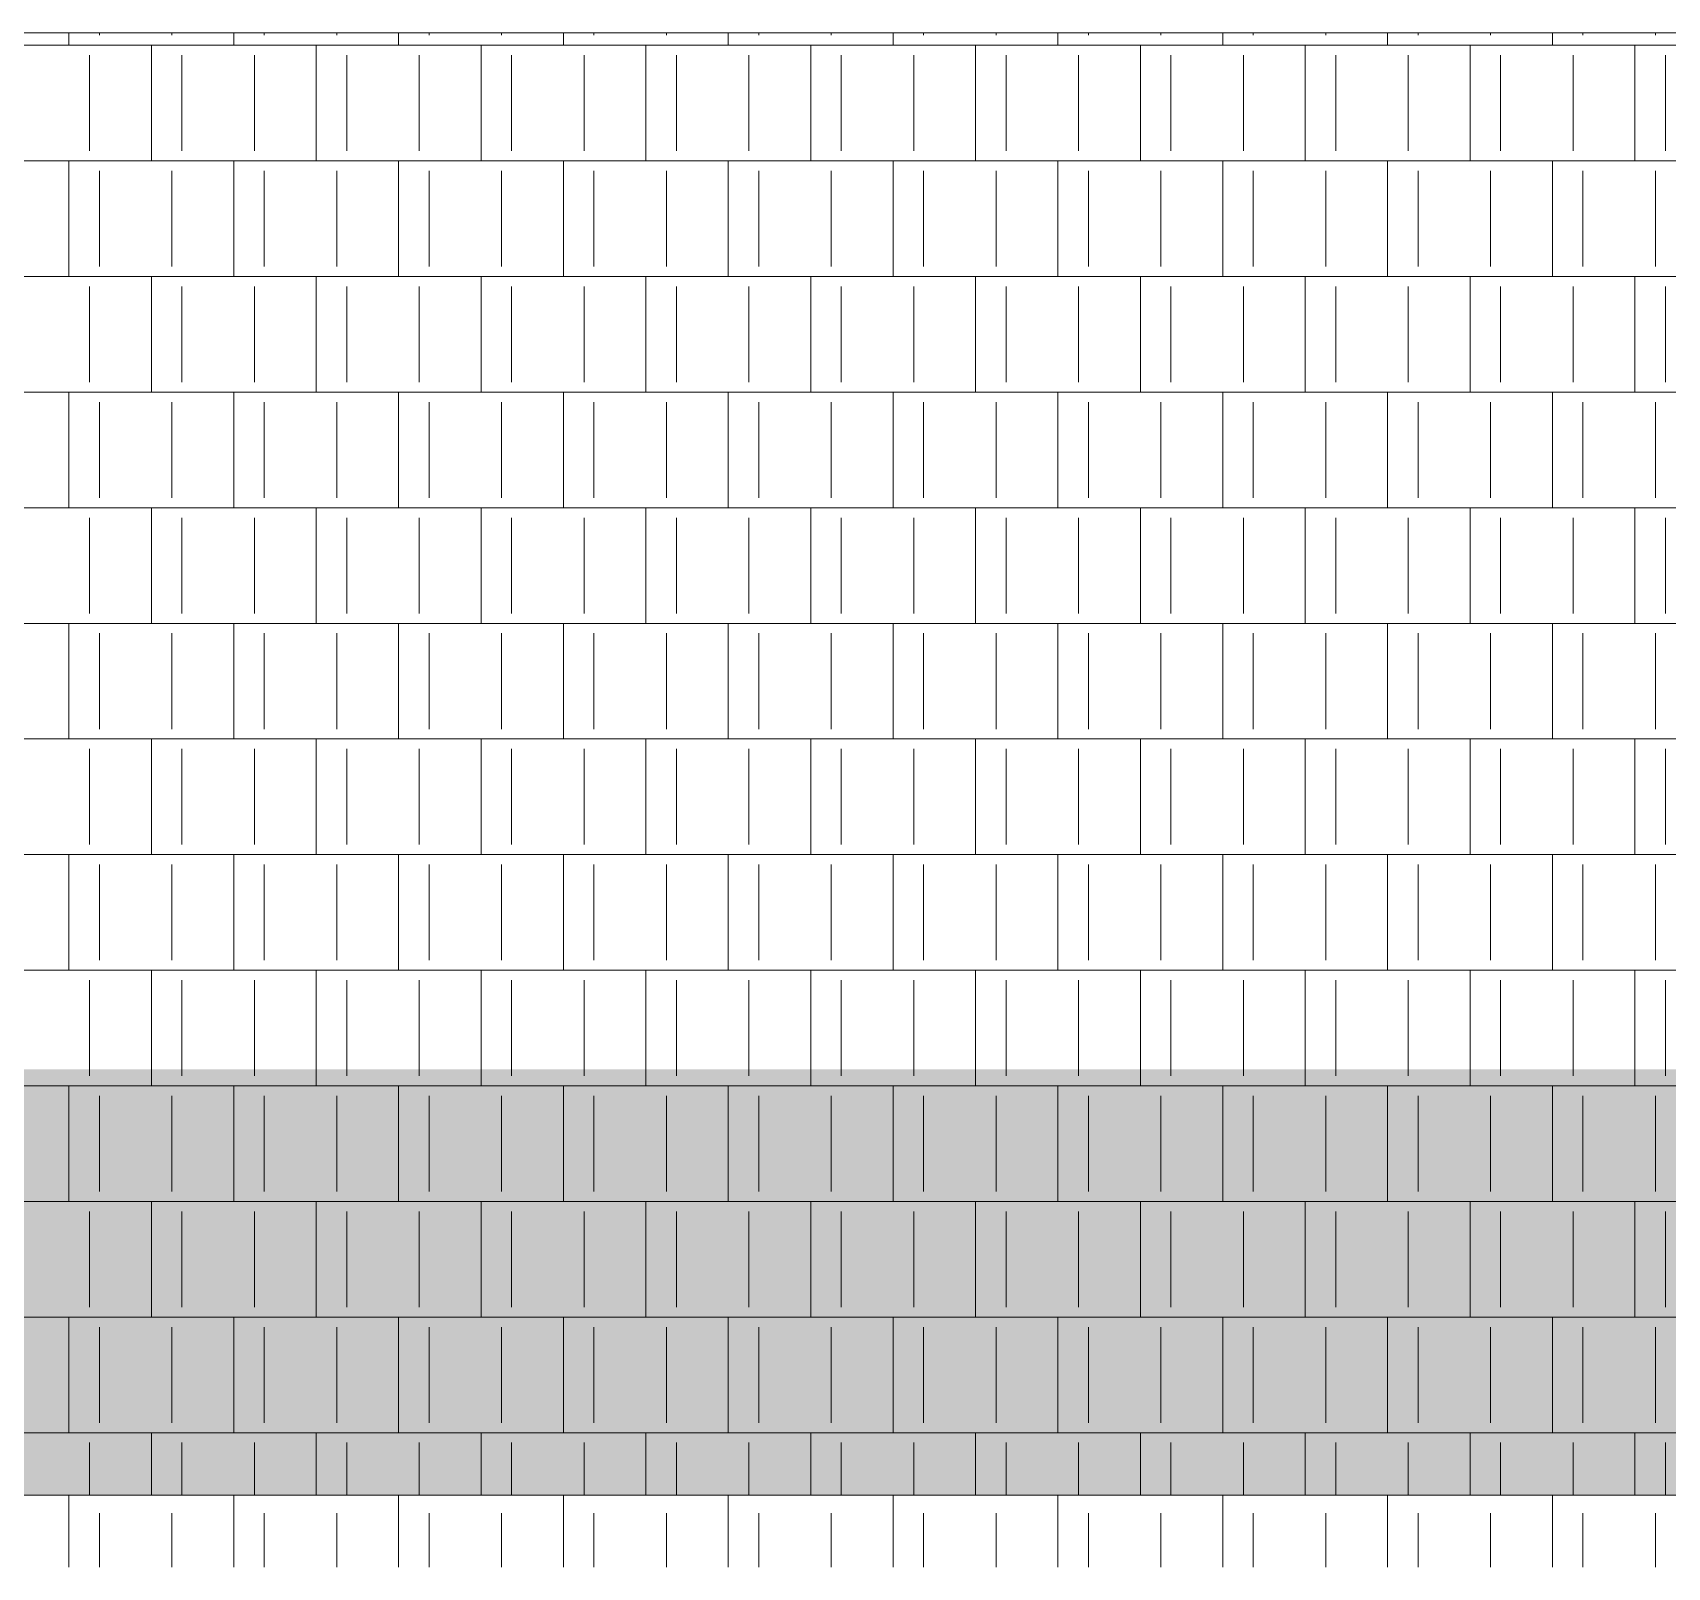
# Model space of a CAD drawing. Header units: metres. Extents: x -111189 to -108577, y -72951 to -72647.
# Drawn here: x -108753.093 to -108751.11, y -72936.072 to -72934.21 of the extents above; entities that cross this region are included whole.
import ezdxf

# ---------------------------------------------------------------- set-up
doc = ezdxf.new("R2010")
doc.units = ezdxf.units.M
doc.header["$MEASUREMENT"] = 0
doc.layers.add('03 - COBERTURA', color=7, linetype='Continuous')
doc.layers.add('05 - PAREDES..35', color=7, linetype='Continuous')

# ---------------------------------------------------------------- blocks, each defined once
blk = doc.blocks.new('*X2869', base_point=(-108919.2794, -72941.9624))
at = {"layer": '05 - PAREDES..35', "color": 7, "linetype": 'Continuous', "lineweight": 13}
for p, q in [((-108753.2494, -72934.2256), (-108752.8494, -72934.2256)), ((-108753.0494, -72934.2256), (-108753.0494, -72934.2103)), ((-108753.0124, -72934.2135), (-108753.0124, -72934.2103)), ((-108752.9494, -72934.3658), (-108752.9494, -72934.2256)), ((-108752.9244, -72934.2135), (-108752.9244, -72934.2103)), ((-108752.8494, -72934.2103), (-108752.8494, -72934.2256)), ((-108752.8494, -72934.2256), (-108752.4494, -72934.2256)), ((-108752.8124, -72934.2135), (-108752.8124, -72934.2103)), ((-108752.7494, -72934.3658), (-108752.7494, -72934.2256)), ((-108752.7244, -72934.2135), (-108752.7244, -72934.2103)), ((-108752.6494, -72934.2256), (-108752.6494, -72934.2103)), ((-108752.6124, -72934.2135), (-108752.6124, -72934.2103)), ((-108752.5494, -72934.3658), (-108752.5494, -72934.2256)), ((-108752.5244, -72934.2135), (-108752.5244, -72934.2103)), ((-108752.4494, -72934.2103), (-108752.4494, -72934.2256)), ((-108752.4494, -72934.2256), (-108752.0494, -72934.2256)), ((-108752.4124, -72934.2135), (-108752.4124, -72934.2103)), ((-108752.3494, -72934.3658), (-108752.3494, -72934.2256)), ((-108752.3244, -72934.2135), (-108752.3244, -72934.2103)), ((-108752.2494, -72934.2256), (-108752.2494, -72934.2103)), ((-108752.2124, -72934.2135), (-108752.2124, -72934.2103)), ((-108752.1494, -72934.3658), (-108752.1494, -72934.2256)), ((-108752.1244, -72934.2135), (-108752.1244, -72934.2103)), ((-108752.0494, -72934.2103), (-108752.0494, -72934.2256)), ((-108752.0494, -72934.2256), (-108751.6494, -72934.2256)), ((-108752.0124, -72934.2135), (-108752.0124, -72934.2103)), ((-108751.9494, -72934.3658), (-108751.9494, -72934.2256)), ((-108751.9244, -72934.2135), (-108751.9244, -72934.2103)), ((-108751.8494, -72934.2256), (-108751.8494, -72934.2103)), ((-108751.8124, -72934.2135), (-108751.8124, -72934.2103)), ((-108751.7494, -72934.3658), (-108751.7494, -72934.2256)), ((-108751.7244, -72934.2135), (-108751.7244, -72934.2103)), ((-108751.6494, -72934.2103), (-108751.6494, -72934.2256)), ((-108751.6494, -72934.2256), (-108751.2494, -72934.2256)), ((-108751.6124, -72934.2135), (-108751.6124, -72934.2103)), ((-108751.5494, -72934.3658), (-108751.5494, -72934.2256)), ((-108751.5244, -72934.2135), (-108751.5244, -72934.2103)), ((-108751.4494, -72934.2256), (-108751.4494, -72934.2103)), ((-108751.4124, -72934.2135), (-108751.4124, -72934.2103)), ((-108751.3494, -72934.3658), (-108751.3494, -72934.2256)), ((-108751.3244, -72934.2135), (-108751.3244, -72934.2103)), ((-108751.2494, -72934.2103), (-108751.2494, -72934.2256)), ((-108751.2494, -72934.2256), (-108750.8494, -72934.2256)), ((-108751.2124, -72934.2135), (-108751.2124, -72934.2103)), ((-108751.1494, -72934.3658), (-108751.1494, -72934.2256)), ((-108751.1244, -72934.2135), (-108751.1244, -72934.2103)), ((-108753.0244, -72934.3538), (-108753.0244, -72934.2376)), ((-108752.9124, -72934.3538), (-108752.9124, -72934.2376)), ((-108752.8244, -72934.3538), (-108752.8244, -72934.2376)), ((-108752.7124, -72934.3538), (-108752.7124, -72934.2376)), ((-108752.6244, -72934.3538), (-108752.6244, -72934.2376)), ((-108752.5124, -72934.3538), (-108752.5124, -72934.2376)), ((-108752.4244, -72934.3538), (-108752.4244, -72934.2376)), ((-108752.3124, -72934.3538), (-108752.3124, -72934.2376)), ((-108752.2244, -72934.3538), (-108752.2244, -72934.2376)), ((-108752.1124, -72934.3538), (-108752.1124, -72934.2376)), ((-108752.0244, -72934.3538), (-108752.0244, -72934.2376)), ((-108751.9124, -72934.3538), (-108751.9124, -72934.2376)), ((-108751.8244, -72934.3538), (-108751.8244, -72934.2376)), ((-108751.7124, -72934.3538), (-108751.7124, -72934.2376)), ((-108751.6244, -72934.3538), (-108751.6244, -72934.2376)), ((-108751.5124, -72934.3538), (-108751.5124, -72934.2376)), ((-108751.4244, -72934.3538), (-108751.4244, -72934.2376)), ((-108751.3124, -72934.3538), (-108751.3124, -72934.2376)), ((-108751.2244, -72934.3538), (-108751.2244, -72934.2376)), ((-108751.1124, -72934.3538), (-108751.1124, -72934.2376)), ((-108752.8494, -72934.3658), (-108753.2494, -72934.3658)), ((-108753.0494, -72934.5061), (-108753.0494, -72934.3658)), ((-108752.4494, -72934.3658), (-108752.8494, -72934.3658)), ((-108752.8494, -72934.3658), (-108752.8494, -72934.5061)), ((-108752.6494, -72934.5061), (-108752.6494, -72934.3658)), ((-108752.0494, -72934.3658), (-108752.4494, -72934.3658)), ((-108752.4494, -72934.3658), (-108752.4494, -72934.5061)), ((-108752.2494, -72934.5061), (-108752.2494, -72934.3658)), ((-108751.6494, -72934.3658), (-108752.0494, -72934.3658)), ((-108752.0494, -72934.3658), (-108752.0494, -72934.5061)), ((-108751.8494, -72934.5061), (-108751.8494, -72934.3658)), ((-108751.2494, -72934.3658), (-108751.6494, -72934.3658)), ((-108751.6494, -72934.3658), (-108751.6494, -72934.5061)), ((-108751.4494, -72934.5061), (-108751.4494, -72934.3658)), ((-108750.8494, -72934.3658), (-108751.2494, -72934.3658)), ((-108751.2494, -72934.3658), (-108751.2494, -72934.5061)), ((-108753.0124, -72934.494), (-108753.0124, -72934.3779)), ((-108752.9244, -72934.494), (-108752.9244, -72934.3779)), ((-108752.8124, -72934.494), (-108752.8124, -72934.3779)), ((-108752.7244, -72934.494), (-108752.7244, -72934.3779)), ((-108752.6124, -72934.494), (-108752.6124, -72934.3779)), ((-108752.5244, -72934.494), (-108752.5244, -72934.3779)), ((-108752.4124, -72934.494), (-108752.4124, -72934.3779)), ((-108752.3244, -72934.494), (-108752.3244, -72934.3779)), ((-108752.2124, -72934.494), (-108752.2124, -72934.3779)), ((-108752.1244, -72934.494), (-108752.1244, -72934.3779)), ((-108752.0124, -72934.494), (-108752.0124, -72934.3779)), ((-108751.9244, -72934.494), (-108751.9244, -72934.3779)), ((-108751.8124, -72934.494), (-108751.8124, -72934.3779)), ((-108751.7244, -72934.494), (-108751.7244, -72934.3779)), ((-108751.6124, -72934.494), (-108751.6124, -72934.3779)), ((-108751.5244, -72934.494), (-108751.5244, -72934.3779)), ((-108751.4124, -72934.494), (-108751.4124, -72934.3779)), ((-108751.3244, -72934.494), (-108751.3244, -72934.3779)), ((-108751.2124, -72934.494), (-108751.2124, -72934.3779)), ((-108751.1244, -72934.494), (-108751.1244, -72934.3779)), ((-108753.2494, -72934.5061), (-108752.8494, -72934.5061)), ((-108752.9494, -72934.6463), (-108752.9494, -72934.5061)), ((-108752.8494, -72934.5061), (-108752.4494, -72934.5061)), ((-108752.7494, -72934.6463), (-108752.7494, -72934.5061)), ((-108752.5494, -72934.6463), (-108752.5494, -72934.5061)), ((-108752.4494, -72934.5061), (-108752.0494, -72934.5061)), ((-108752.3494, -72934.6463), (-108752.3494, -72934.5061)), ((-108752.1494, -72934.6463), (-108752.1494, -72934.5061)), ((-108752.0494, -72934.5061), (-108751.6494, -72934.5061)), ((-108751.9494, -72934.6463), (-108751.9494, -72934.5061)), ((-108751.7494, -72934.6463), (-108751.7494, -72934.5061)), ((-108751.6494, -72934.5061), (-108751.2494, -72934.5061)), ((-108751.5494, -72934.6463), (-108751.5494, -72934.5061)), ((-108751.3494, -72934.6463), (-108751.3494, -72934.5061)), ((-108751.2494, -72934.5061), (-108750.8494, -72934.5061)), ((-108751.1494, -72934.6463), (-108751.1494, -72934.5061)), ((-108753.0244, -72934.6343), (-108753.0244, -72934.5181)), ((-108752.9124, -72934.6343), (-108752.9124, -72934.5181)), ((-108752.8244, -72934.6343), (-108752.8244, -72934.5181)), ((-108752.7124, -72934.6343), (-108752.7124, -72934.5181)), ((-108752.6244, -72934.6343), (-108752.6244, -72934.5181)), ((-108752.5124, -72934.6343), (-108752.5124, -72934.5181)), ((-108752.4244, -72934.6343), (-108752.4244, -72934.5181)), ((-108752.3124, -72934.6343), (-108752.3124, -72934.5181)), ((-108752.2244, -72934.6343), (-108752.2244, -72934.5181)), ((-108752.1124, -72934.6343), (-108752.1124, -72934.5181)), ((-108752.0244, -72934.6343), (-108752.0244, -72934.5181)), ((-108751.9124, -72934.6343), (-108751.9124, -72934.5181)), ((-108751.8244, -72934.6343), (-108751.8244, -72934.5181)), ((-108751.7124, -72934.6343), (-108751.7124, -72934.5181)), ((-108751.6244, -72934.6343), (-108751.6244, -72934.5181)), ((-108751.5124, -72934.6343), (-108751.5124, -72934.5181)), ((-108751.4244, -72934.6343), (-108751.4244, -72934.5181)), ((-108751.3124, -72934.6343), (-108751.3124, -72934.5181)), ((-108751.2244, -72934.6343), (-108751.2244, -72934.5181)), ((-108751.1124, -72934.6343), (-108751.1124, -72934.5181)), ((-108752.8494, -72934.6463), (-108753.2494, -72934.6463)), ((-108753.0494, -72934.7865), (-108753.0494, -72934.6463)), ((-108753.0124, -72934.7745), (-108753.0124, -72934.6584)), ((-108752.9244, -72934.7745), (-108752.9244, -72934.6584)), ((-108752.4494, -72934.6463), (-108752.8494, -72934.6463)), ((-108752.8494, -72934.6463), (-108752.8494, -72934.7865)), ((-108752.8124, -72934.7745), (-108752.8124, -72934.6584)), ((-108752.7244, -72934.7745), (-108752.7244, -72934.6584)), ((-108752.6494, -72934.7865), (-108752.6494, -72934.6463)), ((-108752.6124, -72934.7745), (-108752.6124, -72934.6584)), ((-108752.5244, -72934.7745), (-108752.5244, -72934.6584)), ((-108752.0494, -72934.6463), (-108752.4494, -72934.6463)), ((-108752.4494, -72934.6463), (-108752.4494, -72934.7865)), ((-108752.4124, -72934.7745), (-108752.4124, -72934.6584)), ((-108752.3244, -72934.7745), (-108752.3244, -72934.6584)), ((-108752.2494, -72934.7865), (-108752.2494, -72934.6463)), ((-108752.2124, -72934.7745), (-108752.2124, -72934.6584)), ((-108752.1244, -72934.7745), (-108752.1244, -72934.6584)), ((-108751.6494, -72934.6463), (-108752.0494, -72934.6463)), ((-108752.0494, -72934.6463), (-108752.0494, -72934.7865)), ((-108752.0124, -72934.7745), (-108752.0124, -72934.6584)), ((-108751.9244, -72934.7745), (-108751.9244, -72934.6584)), ((-108751.8494, -72934.7865), (-108751.8494, -72934.6463)), ((-108751.8124, -72934.7745), (-108751.8124, -72934.6584)), ((-108751.7244, -72934.7745), (-108751.7244, -72934.6584)), ((-108751.2494, -72934.6463), (-108751.6494, -72934.6463)), ((-108751.6494, -72934.6463), (-108751.6494, -72934.7865)), ((-108751.6124, -72934.7745), (-108751.6124, -72934.6584)), ((-108751.5244, -72934.7745), (-108751.5244, -72934.6584)), ((-108751.4494, -72934.7865), (-108751.4494, -72934.6463)), ((-108751.4124, -72934.7745), (-108751.4124, -72934.6584)), ((-108751.3244, -72934.7745), (-108751.3244, -72934.6584)), ((-108750.8494, -72934.6463), (-108751.2494, -72934.6463)), ((-108751.2494, -72934.6463), (-108751.2494, -72934.7865)), ((-108751.2124, -72934.7745), (-108751.2124, -72934.6584)), ((-108751.1244, -72934.7745), (-108751.1244, -72934.6584)), ((-108753.2494, -72934.7865), (-108752.8494, -72934.7865)), ((-108753.0244, -72934.9147), (-108753.0244, -72934.7986)), ((-108752.9494, -72934.9268), (-108752.9494, -72934.7865)), ((-108752.9124, -72934.9147), (-108752.9124, -72934.7986)), ((-108752.8494, -72934.7865), (-108752.4494, -72934.7865)), ((-108752.8244, -72934.9147), (-108752.8244, -72934.7986)), ((-108752.7494, -72934.9268), (-108752.7494, -72934.7865)), ((-108752.7124, -72934.9147), (-108752.7124, -72934.7986)), ((-108752.6244, -72934.9147), (-108752.6244, -72934.7986)), ((-108752.5494, -72934.9268), (-108752.5494, -72934.7865)), ((-108752.5124, -72934.9147), (-108752.5124, -72934.7986)), ((-108752.4494, -72934.7865), (-108752.0494, -72934.7865)), ((-108752.4244, -72934.9147), (-108752.4244, -72934.7986)), ((-108752.3494, -72934.9268), (-108752.3494, -72934.7865)), ((-108752.3124, -72934.9147), (-108752.3124, -72934.7986)), ((-108752.2244, -72934.9147), (-108752.2244, -72934.7986)), ((-108752.1494, -72934.9268), (-108752.1494, -72934.7865)), ((-108752.1124, -72934.9147), (-108752.1124, -72934.7986)), ((-108752.0494, -72934.7865), (-108751.6494, -72934.7865)), ((-108752.0244, -72934.9147), (-108752.0244, -72934.7986)), ((-108751.9494, -72934.9268), (-108751.9494, -72934.7865)), ((-108751.9124, -72934.9147), (-108751.9124, -72934.7986)), ((-108751.8244, -72934.9147), (-108751.8244, -72934.7986)), ((-108751.7494, -72934.9268), (-108751.7494, -72934.7865)), ((-108751.7124, -72934.9147), (-108751.7124, -72934.7986)), ((-108751.6494, -72934.7865), (-108751.2494, -72934.7865)), ((-108751.6244, -72934.9147), (-108751.6244, -72934.7986)), ((-108751.5494, -72934.9268), (-108751.5494, -72934.7865)), ((-108751.5124, -72934.9147), (-108751.5124, -72934.7986)), ((-108751.4244, -72934.9147), (-108751.4244, -72934.7986)), ((-108751.3494, -72934.9268), (-108751.3494, -72934.7865)), ((-108751.3124, -72934.9147), (-108751.3124, -72934.7986)), ((-108751.2494, -72934.7865), (-108750.8494, -72934.7865)), ((-108751.2244, -72934.9147), (-108751.2244, -72934.7986)), ((-108751.1494, -72934.9268), (-108751.1494, -72934.7865)), ((-108751.1124, -72934.9147), (-108751.1124, -72934.7986)), ((-108752.8494, -72934.9268), (-108753.2494, -72934.9268)), ((-108753.0494, -72935.067), (-108753.0494, -72934.9268)), ((-108753.0124, -72935.055), (-108753.0124, -72934.9388)), ((-108752.9244, -72935.055), (-108752.9244, -72934.9388)), ((-108752.4494, -72934.9268), (-108752.8494, -72934.9268)), ((-108752.8494, -72934.9268), (-108752.8494, -72935.067)), ((-108752.8124, -72935.055), (-108752.8124, -72934.9388)), ((-108752.7244, -72935.055), (-108752.7244, -72934.9388)), ((-108752.6494, -72935.067), (-108752.6494, -72934.9268)), ((-108752.6124, -72935.055), (-108752.6124, -72934.9388)), ((-108752.5244, -72935.055), (-108752.5244, -72934.9388)), ((-108752.0494, -72934.9268), (-108752.4494, -72934.9268)), ((-108752.4494, -72934.9268), (-108752.4494, -72935.067)), ((-108752.4124, -72935.055), (-108752.4124, -72934.9388)), ((-108752.3244, -72935.055), (-108752.3244, -72934.9388)), ((-108752.2494, -72935.067), (-108752.2494, -72934.9268)), ((-108752.2124, -72935.055), (-108752.2124, -72934.9388)), ((-108752.1244, -72935.055), (-108752.1244, -72934.9388)), ((-108751.6494, -72934.9268), (-108752.0494, -72934.9268)), ((-108752.0494, -72934.9268), (-108752.0494, -72935.067)), ((-108752.0124, -72935.055), (-108752.0124, -72934.9388)), ((-108751.9244, -72935.055), (-108751.9244, -72934.9388)), ((-108751.8494, -72935.067), (-108751.8494, -72934.9268)), ((-108751.8124, -72935.055), (-108751.8124, -72934.9388)), ((-108751.7244, -72935.055), (-108751.7244, -72934.9388)), ((-108751.2494, -72934.9268), (-108751.6494, -72934.9268)), ((-108751.6494, -72934.9268), (-108751.6494, -72935.067)), ((-108751.6124, -72935.055), (-108751.6124, -72934.9388)), ((-108751.5244, -72935.055), (-108751.5244, -72934.9388)), ((-108751.4494, -72935.067), (-108751.4494, -72934.9268)), ((-108751.4124, -72935.055), (-108751.4124, -72934.9388)), ((-108751.3244, -72935.055), (-108751.3244, -72934.9388)), ((-108750.8494, -72934.9268), (-108751.2494, -72934.9268)), ((-108751.2494, -72934.9268), (-108751.2494, -72935.067)), ((-108751.2124, -72935.055), (-108751.2124, -72934.9388)), ((-108751.1244, -72935.055), (-108751.1244, -72934.9388)), ((-108753.2494, -72935.067), (-108752.8494, -72935.067)), ((-108753.0244, -72935.1952), (-108753.0244, -72935.0791)), ((-108752.9494, -72935.2073), (-108752.9494, -72935.067)), ((-108752.9124, -72935.1952), (-108752.9124, -72935.0791)), ((-108752.8494, -72935.067), (-108752.4494, -72935.067)), ((-108752.8244, -72935.1952), (-108752.8244, -72935.0791)), ((-108752.7494, -72935.2073), (-108752.7494, -72935.067)), ((-108752.7124, -72935.1952), (-108752.7124, -72935.0791)), ((-108752.6244, -72935.1952), (-108752.6244, -72935.0791)), ((-108752.5494, -72935.2073), (-108752.5494, -72935.067)), ((-108752.5124, -72935.1952), (-108752.5124, -72935.0791)), ((-108752.4494, -72935.067), (-108752.0494, -72935.067)), ((-108752.4244, -72935.1952), (-108752.4244, -72935.0791)), ((-108752.3494, -72935.2073), (-108752.3494, -72935.067)), ((-108752.3124, -72935.1952), (-108752.3124, -72935.0791)), ((-108752.2244, -72935.1952), (-108752.2244, -72935.0791)), ((-108752.1494, -72935.2073), (-108752.1494, -72935.067)), ((-108752.1124, -72935.1952), (-108752.1124, -72935.0791)), ((-108752.0494, -72935.067), (-108751.6494, -72935.067)), ((-108752.0244, -72935.1952), (-108752.0244, -72935.0791)), ((-108751.9494, -72935.2073), (-108751.9494, -72935.067)), ((-108751.9124, -72935.1952), (-108751.9124, -72935.0791)), ((-108751.8244, -72935.1952), (-108751.8244, -72935.0791)), ((-108751.7494, -72935.2073), (-108751.7494, -72935.067)), ((-108751.7124, -72935.1952), (-108751.7124, -72935.0791)), ((-108751.6494, -72935.067), (-108751.2494, -72935.067)), ((-108751.6244, -72935.1952), (-108751.6244, -72935.0791)), ((-108751.5494, -72935.2073), (-108751.5494, -72935.067)), ((-108751.5124, -72935.1952), (-108751.5124, -72935.0791)), ((-108751.4244, -72935.1952), (-108751.4244, -72935.0791)), ((-108751.3494, -72935.2073), (-108751.3494, -72935.067)), ((-108751.3124, -72935.1952), (-108751.3124, -72935.0791)), ((-108751.2494, -72935.067), (-108750.8494, -72935.067)), ((-108751.2244, -72935.1952), (-108751.2244, -72935.0791)), ((-108751.1494, -72935.2073), (-108751.1494, -72935.067)), ((-108751.1124, -72935.1952), (-108751.1124, -72935.0791)), ((-108752.8494, -72935.2073), (-108753.2494, -72935.2073)), ((-108753.0494, -72935.3475), (-108753.0494, -72935.2073)), ((-108753.0124, -72935.3355), (-108753.0124, -72935.2193)), ((-108752.9244, -72935.3355), (-108752.9244, -72935.2193)), ((-108752.4494, -72935.2073), (-108752.8494, -72935.2073)), ((-108752.8494, -72935.2073), (-108752.8494, -72935.3475)), ((-108752.8124, -72935.3355), (-108752.8124, -72935.2193)), ((-108752.7244, -72935.3355), (-108752.7244, -72935.2193)), ((-108752.6494, -72935.3475), (-108752.6494, -72935.2073)), ((-108752.6124, -72935.3355), (-108752.6124, -72935.2193)), ((-108752.5244, -72935.3355), (-108752.5244, -72935.2193)), ((-108752.0494, -72935.2073), (-108752.4494, -72935.2073)), ((-108752.4494, -72935.2073), (-108752.4494, -72935.3475)), ((-108752.4124, -72935.3355), (-108752.4124, -72935.2193)), ((-108752.3244, -72935.3355), (-108752.3244, -72935.2193)), ((-108752.2494, -72935.3475), (-108752.2494, -72935.2073)), ((-108752.2124, -72935.3355), (-108752.2124, -72935.2193)), ((-108752.1244, -72935.3355), (-108752.1244, -72935.2193)), ((-108751.6494, -72935.2073), (-108752.0494, -72935.2073)), ((-108752.0494, -72935.2073), (-108752.0494, -72935.3475)), ((-108752.0124, -72935.3355), (-108752.0124, -72935.2193)), ((-108751.9244, -72935.3355), (-108751.9244, -72935.2193)), ((-108751.8494, -72935.3475), (-108751.8494, -72935.2073)), ((-108751.8124, -72935.3355), (-108751.8124, -72935.2193)), ((-108751.7244, -72935.3355), (-108751.7244, -72935.2193)), ((-108751.2494, -72935.2073), (-108751.6494, -72935.2073)), ((-108751.6494, -72935.2073), (-108751.6494, -72935.3475)), ((-108751.6124, -72935.3355), (-108751.6124, -72935.2193)), ((-108751.5244, -72935.3355), (-108751.5244, -72935.2193)), ((-108751.4494, -72935.3475), (-108751.4494, -72935.2073)), ((-108751.4124, -72935.3355), (-108751.4124, -72935.2193)), ((-108751.3244, -72935.3355), (-108751.3244, -72935.2193)), ((-108750.8494, -72935.2073), (-108751.2494, -72935.2073)), ((-108751.2494, -72935.2073), (-108751.2494, -72935.3475)), ((-108751.2124, -72935.3355), (-108751.2124, -72935.2193)), ((-108751.1244, -72935.3355), (-108751.1244, -72935.2193)), ((-108753.2494, -72935.3475), (-108752.8494, -72935.3475)), ((-108752.9494, -72935.4679), (-108752.9494, -72935.3475)), ((-108752.8494, -72935.3475), (-108752.4494, -72935.3475)), ((-108752.7494, -72935.4679), (-108752.7494, -72935.3475)), ((-108752.5494, -72935.4679), (-108752.5494, -72935.3475)), ((-108752.4494, -72935.3475), (-108752.0494, -72935.3475)), ((-108752.3494, -72935.4679), (-108752.3494, -72935.3475)), ((-108752.1494, -72935.4679), (-108752.1494, -72935.3475)), ((-108752.0494, -72935.3475), (-108751.6494, -72935.3475)), ((-108751.9494, -72935.4679), (-108751.9494, -72935.3475)), ((-108751.7494, -72935.4679), (-108751.7494, -72935.3475)), ((-108751.6494, -72935.3475), (-108751.2494, -72935.3475)), ((-108751.5494, -72935.4679), (-108751.5494, -72935.3475)), ((-108751.3494, -72935.4679), (-108751.3494, -72935.3475)), ((-108751.2494, -72935.3475), (-108750.8494, -72935.3475)), ((-108751.1494, -72935.4679), (-108751.1494, -72935.3475)), ((-108753.0244, -72935.4679), (-108753.0244, -72935.3596)), ((-108752.9124, -72935.4679), (-108752.9124, -72935.3596)), ((-108752.8244, -72935.4679), (-108752.8244, -72935.3596)), ((-108752.7124, -72935.4679), (-108752.7124, -72935.3596)), ((-108752.6244, -72935.4679), (-108752.6244, -72935.3596)), ((-108752.5124, -72935.4679), (-108752.5124, -72935.3596)), ((-108752.4244, -72935.4679), (-108752.4244, -72935.3596)), ((-108752.3124, -72935.4679), (-108752.3124, -72935.3596)), ((-108752.2244, -72935.4679), (-108752.2244, -72935.3596)), ((-108752.1124, -72935.4679), (-108752.1124, -72935.3596)), ((-108752.0244, -72935.4679), (-108752.0244, -72935.3596)), ((-108751.9124, -72935.4679), (-108751.9124, -72935.3596)), ((-108751.8244, -72935.4679), (-108751.8244, -72935.3596)), ((-108751.7124, -72935.4679), (-108751.7124, -72935.3596)), ((-108751.6244, -72935.4679), (-108751.6244, -72935.3596)), ((-108751.5124, -72935.4679), (-108751.5124, -72935.3596)), ((-108751.4244, -72935.4679), (-108751.4244, -72935.3596)), ((-108751.3124, -72935.4679), (-108751.3124, -72935.3596)), ((-108751.2244, -72935.4679), (-108751.2244, -72935.3596)), ((-108751.1124, -72935.4679), (-108751.1124, -72935.3596))]:
    blk.add_line(p, q, dxfattribs=at)
blk = doc.blocks.new('Corte Elem_2107_1', base_point=(-108919.2794, -72941.9624))
at = {"layer": '05 - PAREDES..35', "lineweight": 0}
blk.add_blockref('*X2869', (-108919.2794, -72941.9624), dxfattribs=at)
blk = doc.blocks.new('*X2886', base_point=(-108919.2794, -72941.9624))
at = {"layer": '03 - COBERTURA', "color": 7, "linetype": 'Continuous', "lineweight": 13}
for p, q in [((-108753.0244, -72935.4757), (-108753.0244, -72935.4679)), ((-108752.9494, -72935.4877), (-108752.9494, -72935.4679)), ((-108752.9124, -72935.4757), (-108752.9124, -72935.4679)), ((-108752.8244, -72935.4757), (-108752.8244, -72935.4679)), ((-108752.7494, -72935.4877), (-108752.7494, -72935.4679)), ((-108752.7124, -72935.4757), (-108752.7124, -72935.4679)), ((-108752.6244, -72935.4757), (-108752.6244, -72935.4679)), ((-108752.5494, -72935.4877), (-108752.5494, -72935.4679)), ((-108752.5124, -72935.4757), (-108752.5124, -72935.4679)), ((-108752.4244, -72935.4757), (-108752.4244, -72935.4679)), ((-108752.3494, -72935.4877), (-108752.3494, -72935.4679)), ((-108752.3124, -72935.4757), (-108752.3124, -72935.4679)), ((-108752.2244, -72935.4757), (-108752.2244, -72935.4679)), ((-108752.1494, -72935.4877), (-108752.1494, -72935.4679)), ((-108752.1124, -72935.4757), (-108752.1124, -72935.4679)), ((-108752.0244, -72935.4757), (-108752.0244, -72935.4679)), ((-108751.9494, -72935.4877), (-108751.9494, -72935.4679)), ((-108751.9124, -72935.4757), (-108751.9124, -72935.4679)), ((-108751.8244, -72935.4757), (-108751.8244, -72935.4679)), ((-108751.7494, -72935.4877), (-108751.7494, -72935.4679)), ((-108751.7124, -72935.4757), (-108751.7124, -72935.4679)), ((-108751.6244, -72935.4757), (-108751.6244, -72935.4679)), ((-108751.5494, -72935.4877), (-108751.5494, -72935.4679)), ((-108751.5124, -72935.4757), (-108751.5124, -72935.4679)), ((-108751.4244, -72935.4757), (-108751.4244, -72935.4679)), ((-108751.3494, -72935.4877), (-108751.3494, -72935.4679)), ((-108751.3124, -72935.4757), (-108751.3124, -72935.4679)), ((-108751.2244, -72935.4757), (-108751.2244, -72935.4679)), ((-108751.1494, -72935.4877), (-108751.1494, -72935.4679)), ((-108751.1124, -72935.4757), (-108751.1124, -72935.4679)), ((-108752.8494, -72935.4877), (-108753.2494, -72935.4877)), ((-108753.0494, -72935.628), (-108753.0494, -72935.4877)), ((-108752.4494, -72935.4877), (-108752.8494, -72935.4877)), ((-108752.8494, -72935.4877), (-108752.8494, -72935.628)), ((-108752.6494, -72935.628), (-108752.6494, -72935.4877)), ((-108752.0494, -72935.4877), (-108752.4494, -72935.4877)), ((-108752.4494, -72935.4877), (-108752.4494, -72935.628)), ((-108752.2494, -72935.628), (-108752.2494, -72935.4877)), ((-108751.6494, -72935.4877), (-108752.0494, -72935.4877)), ((-108752.0494, -72935.4877), (-108752.0494, -72935.628)), ((-108751.8494, -72935.628), (-108751.8494, -72935.4877)), ((-108751.2494, -72935.4877), (-108751.6494, -72935.4877)), ((-108751.6494, -72935.4877), (-108751.6494, -72935.628)), ((-108751.4494, -72935.628), (-108751.4494, -72935.4877)), ((-108750.8494, -72935.4877), (-108751.2494, -72935.4877)), ((-108751.2494, -72935.4877), (-108751.2494, -72935.628)), ((-108753.0124, -72935.6159), (-108753.0124, -72935.4998)), ((-108752.9244, -72935.6159), (-108752.9244, -72935.4998)), ((-108752.8124, -72935.6159), (-108752.8124, -72935.4998)), ((-108752.7244, -72935.6159), (-108752.7244, -72935.4998)), ((-108752.6124, -72935.6159), (-108752.6124, -72935.4998)), ((-108752.5244, -72935.6159), (-108752.5244, -72935.4998)), ((-108752.4124, -72935.6159), (-108752.4124, -72935.4998)), ((-108752.3244, -72935.6159), (-108752.3244, -72935.4998)), ((-108752.2124, -72935.6159), (-108752.2124, -72935.4998)), ((-108752.1244, -72935.6159), (-108752.1244, -72935.4998)), ((-108752.0124, -72935.6159), (-108752.0124, -72935.4998)), ((-108751.9244, -72935.6159), (-108751.9244, -72935.4998)), ((-108751.8124, -72935.6159), (-108751.8124, -72935.4998)), ((-108751.7244, -72935.6159), (-108751.7244, -72935.4998)), ((-108751.6124, -72935.6159), (-108751.6124, -72935.4998)), ((-108751.5244, -72935.6159), (-108751.5244, -72935.4998)), ((-108751.4124, -72935.6159), (-108751.4124, -72935.4998)), ((-108751.3244, -72935.6159), (-108751.3244, -72935.4998)), ((-108751.2124, -72935.6159), (-108751.2124, -72935.4998)), ((-108751.1244, -72935.6159), (-108751.1244, -72935.4998)), ((-108753.2494, -72935.628), (-108752.8494, -72935.628)), ((-108752.9494, -72935.7682), (-108752.9494, -72935.628)), ((-108752.8494, -72935.628), (-108752.4494, -72935.628)), ((-108752.7494, -72935.7682), (-108752.7494, -72935.628)), ((-108752.5494, -72935.7682), (-108752.5494, -72935.628)), ((-108752.4494, -72935.628), (-108752.0494, -72935.628)), ((-108752.3494, -72935.7682), (-108752.3494, -72935.628)), ((-108752.1494, -72935.7682), (-108752.1494, -72935.628)), ((-108752.0494, -72935.628), (-108751.6494, -72935.628)), ((-108751.9494, -72935.7682), (-108751.9494, -72935.628)), ((-108751.7494, -72935.7682), (-108751.7494, -72935.628)), ((-108751.6494, -72935.628), (-108751.2494, -72935.628)), ((-108751.5494, -72935.7682), (-108751.5494, -72935.628)), ((-108751.3494, -72935.7682), (-108751.3494, -72935.628)), ((-108751.2494, -72935.628), (-108750.8494, -72935.628)), ((-108751.1494, -72935.7682), (-108751.1494, -72935.628)), ((-108753.0244, -72935.7562), (-108753.0244, -72935.64)), ((-108752.9124, -72935.7562), (-108752.9124, -72935.64)), ((-108752.8244, -72935.7562), (-108752.8244, -72935.64)), ((-108752.7124, -72935.7562), (-108752.7124, -72935.64)), ((-108752.6244, -72935.7562), (-108752.6244, -72935.64)), ((-108752.5124, -72935.7562), (-108752.5124, -72935.64)), ((-108752.4244, -72935.7562), (-108752.4244, -72935.64)), ((-108752.3124, -72935.7562), (-108752.3124, -72935.64)), ((-108752.2244, -72935.7562), (-108752.2244, -72935.64)), ((-108752.1124, -72935.7562), (-108752.1124, -72935.64)), ((-108752.0244, -72935.7562), (-108752.0244, -72935.64)), ((-108751.9124, -72935.7562), (-108751.9124, -72935.64)), ((-108751.8244, -72935.7562), (-108751.8244, -72935.64)), ((-108751.7124, -72935.7562), (-108751.7124, -72935.64)), ((-108751.6244, -72935.7562), (-108751.6244, -72935.64)), ((-108751.5124, -72935.7562), (-108751.5124, -72935.64)), ((-108751.4244, -72935.7562), (-108751.4244, -72935.64)), ((-108751.3124, -72935.7562), (-108751.3124, -72935.64)), ((-108751.2244, -72935.7562), (-108751.2244, -72935.64)), ((-108751.1124, -72935.7562), (-108751.1124, -72935.64)), ((-108752.8494, -72935.7682), (-108753.2494, -72935.7682)), ((-108753.0494, -72935.9085), (-108753.0494, -72935.7682)), ((-108752.4494, -72935.7682), (-108752.8494, -72935.7682)), ((-108752.8494, -72935.7682), (-108752.8494, -72935.9085)), ((-108752.6494, -72935.9085), (-108752.6494, -72935.7682)), ((-108752.0494, -72935.7682), (-108752.4494, -72935.7682)), ((-108752.4494, -72935.7682), (-108752.4494, -72935.9085)), ((-108752.2494, -72935.9085), (-108752.2494, -72935.7682)), ((-108751.6494, -72935.7682), (-108752.0494, -72935.7682)), ((-108752.0494, -72935.7682), (-108752.0494, -72935.9085)), ((-108751.8494, -72935.9085), (-108751.8494, -72935.7682)), ((-108751.2494, -72935.7682), (-108751.6494, -72935.7682)), ((-108751.6494, -72935.7682), (-108751.6494, -72935.9085)), ((-108751.4494, -72935.9085), (-108751.4494, -72935.7682)), ((-108750.8494, -72935.7682), (-108751.2494, -72935.7682)), ((-108751.2494, -72935.7682), (-108751.2494, -72935.9085)), ((-108753.0124, -72935.8964), (-108753.0124, -72935.7803)), ((-108752.9244, -72935.8964), (-108752.9244, -72935.7803)), ((-108752.8124, -72935.8964), (-108752.8124, -72935.7803)), ((-108752.7244, -72935.8964), (-108752.7244, -72935.7803)), ((-108752.6124, -72935.8964), (-108752.6124, -72935.7803)), ((-108752.5244, -72935.8964), (-108752.5244, -72935.7803)), ((-108752.4124, -72935.8964), (-108752.4124, -72935.7803)), ((-108752.3244, -72935.8964), (-108752.3244, -72935.7803)), ((-108752.2124, -72935.8964), (-108752.2124, -72935.7803)), ((-108752.1244, -72935.8964), (-108752.1244, -72935.7803)), ((-108752.0124, -72935.8964), (-108752.0124, -72935.7803)), ((-108751.9244, -72935.8964), (-108751.9244, -72935.7803)), ((-108751.8124, -72935.8964), (-108751.8124, -72935.7803)), ((-108751.7244, -72935.8964), (-108751.7244, -72935.7803)), ((-108751.6124, -72935.8964), (-108751.6124, -72935.7803)), ((-108751.5244, -72935.8964), (-108751.5244, -72935.7803)), ((-108751.4124, -72935.8964), (-108751.4124, -72935.7803)), ((-108751.3244, -72935.8964), (-108751.3244, -72935.7803)), ((-108751.2124, -72935.8964), (-108751.2124, -72935.7803)), ((-108751.1244, -72935.8964), (-108751.1244, -72935.7803)), ((-108753.2494, -72935.9085), (-108752.8494, -72935.9085)), ((-108752.9494, -72935.9841), (-108752.9494, -72935.9085)), ((-108752.8494, -72935.9085), (-108752.4494, -72935.9085)), ((-108752.7494, -72935.9841), (-108752.7494, -72935.9085)), ((-108752.5494, -72935.9841), (-108752.5494, -72935.9085)), ((-108752.4494, -72935.9085), (-108752.0494, -72935.9085)), ((-108752.3494, -72935.9841), (-108752.3494, -72935.9085)), ((-108752.1494, -72935.9841), (-108752.1494, -72935.9085)), ((-108752.0494, -72935.9085), (-108751.6494, -72935.9085)), ((-108751.9494, -72935.9841), (-108751.9494, -72935.9085)), ((-108751.7494, -72935.9841), (-108751.7494, -72935.9085)), ((-108751.6494, -72935.9085), (-108751.2494, -72935.9085)), ((-108751.5494, -72935.9841), (-108751.5494, -72935.9085)), ((-108751.3494, -72935.9841), (-108751.3494, -72935.9085)), ((-108751.2494, -72935.9085), (-108750.8494, -72935.9085)), ((-108751.1494, -72935.9841), (-108751.1494, -72935.9085)), ((-108753.0244, -72935.9841), (-108753.0244, -72935.9205)), ((-108752.9124, -72935.9841), (-108752.9124, -72935.9205)), ((-108752.8244, -72935.9841), (-108752.8244, -72935.9205)), ((-108752.7124, -72935.9841), (-108752.7124, -72935.9205)), ((-108752.6244, -72935.9841), (-108752.6244, -72935.9205)), ((-108752.5124, -72935.9841), (-108752.5124, -72935.9205)), ((-108752.4244, -72935.9841), (-108752.4244, -72935.9205)), ((-108752.3124, -72935.9841), (-108752.3124, -72935.9205)), ((-108752.2244, -72935.9841), (-108752.2244, -72935.9205)), ((-108752.1124, -72935.9841), (-108752.1124, -72935.9205)), ((-108752.0244, -72935.9841), (-108752.0244, -72935.9205)), ((-108751.9124, -72935.9841), (-108751.9124, -72935.9205)), ((-108751.8244, -72935.9841), (-108751.8244, -72935.9205)), ((-108751.7124, -72935.9841), (-108751.7124, -72935.9205)), ((-108751.6244, -72935.9841), (-108751.6244, -72935.9205)), ((-108751.5124, -72935.9841), (-108751.5124, -72935.9205)), ((-108751.4244, -72935.9841), (-108751.4244, -72935.9205)), ((-108751.3124, -72935.9841), (-108751.3124, -72935.9205)), ((-108751.2244, -72935.9841), (-108751.2244, -72935.9205)), ((-108751.1124, -72935.9841), (-108751.1124, -72935.9205))]:
    blk.add_line(p, q, dxfattribs=at)
blk = doc.blocks.new('*X2887', base_point=(-108919.2794, -72941.9624))
at = {"layer": '03 - COBERTURA', "color": 7, "linetype": 'Continuous', "lineweight": 13}
for p, q in [((-108753.0494, -72936.0717), (-108753.0494, -72935.9841)), ((-108752.8494, -72935.9841), (-108752.8494, -72936.0717)), ((-108752.6494, -72936.0717), (-108752.6494, -72935.9841)), ((-108752.4494, -72935.9841), (-108752.4494, -72936.0717)), ((-108752.2494, -72936.0717), (-108752.2494, -72935.9841)), ((-108752.0494, -72935.9841), (-108752.0494, -72936.0717)), ((-108751.8494, -72936.0717), (-108751.8494, -72935.9841)), ((-108751.6494, -72935.9841), (-108751.6494, -72936.0717)), ((-108751.4494, -72936.0717), (-108751.4494, -72935.9841)), ((-108751.2494, -72935.9841), (-108751.2494, -72936.0717)), ((-108753.0124, -72936.0717), (-108753.0124, -72936.006)), ((-108752.9244, -72936.0717), (-108752.9244, -72936.006)), ((-108752.8124, -72936.0717), (-108752.8124, -72936.006)), ((-108752.7244, -72936.0717), (-108752.7244, -72936.006)), ((-108752.6124, -72936.0717), (-108752.6124, -72936.006)), ((-108752.5244, -72936.0717), (-108752.5244, -72936.006)), ((-108752.4124, -72936.0717), (-108752.4124, -72936.006)), ((-108752.3244, -72936.0717), (-108752.3244, -72936.006)), ((-108752.2124, -72936.0717), (-108752.2124, -72936.006)), ((-108752.1244, -72936.0717), (-108752.1244, -72936.006)), ((-108752.0124, -72936.0717), (-108752.0124, -72936.006)), ((-108751.9244, -72936.0717), (-108751.9244, -72936.006)), ((-108751.8124, -72936.0717), (-108751.8124, -72936.006)), ((-108751.7244, -72936.0717), (-108751.7244, -72936.006)), ((-108751.6124, -72936.0717), (-108751.6124, -72936.006)), ((-108751.5244, -72936.0717), (-108751.5244, -72936.006)), ((-108751.4124, -72936.0717), (-108751.4124, -72936.006)), ((-108751.3244, -72936.0717), (-108751.3244, -72936.006)), ((-108751.2124, -72936.0717), (-108751.2124, -72936.006)), ((-108751.1244, -72936.0717), (-108751.1244, -72936.006))]:
    blk.add_line(p, q, dxfattribs=at)
blk = doc.blocks.new('Corte Elem_2121_1', base_point=(-108919.2794, -72941.9624))
at = {"layer": '03 - COBERTURA', "linetype": 'Continuous', "lineweight": 13}
h = blk.add_hatch(dxfattribs=at)
h.set_pattern_fill('DOTS_0001', color=251, style=0, pattern_type=2)
h.set_pattern_definition([(360, (-108919.279413, -72941.96242), (0.021783658, 0.043567315), [0, -0.043567315])])
h.paths.add_polyline_path([(-108755.2494, -72935.4679), (-108755.2494, -72935.9841), (-108746.1489, -72935.9841), (-108747.592, -72935.4679)])
at = {"layer": '03 - COBERTURA', "color": 7, "linetype": 'Continuous', "lineweight": 13}
for p, q in [((-108755.2494, -72934.2103), (-108744.6994, -72934.2103)), ((-108755.2494, -72935.9841), (-108744.6994, -72935.9841))]:
    blk.add_line(p, q, dxfattribs=at)
at = {"layer": '03 - COBERTURA', "lineweight": 0}
for name in ['*X2886', '*X2887']:
    blk.add_blockref(name, (-108919.2794, -72941.9624), dxfattribs=at)

msp = doc.modelspace()

# ---------------------------------------------------------------- block references
at = {"layer": '03 - COBERTURA', "lineweight": 0}
msp.add_blockref('Corte Elem_2121_1', (-108919.2794, -72941.9624), dxfattribs=at)
at = {"layer": '05 - PAREDES..35', "lineweight": 0}
msp.add_blockref('Corte Elem_2107_1', (-108919.2794, -72941.9624), dxfattribs=at)

doc.saveas('drawing.dxf')
